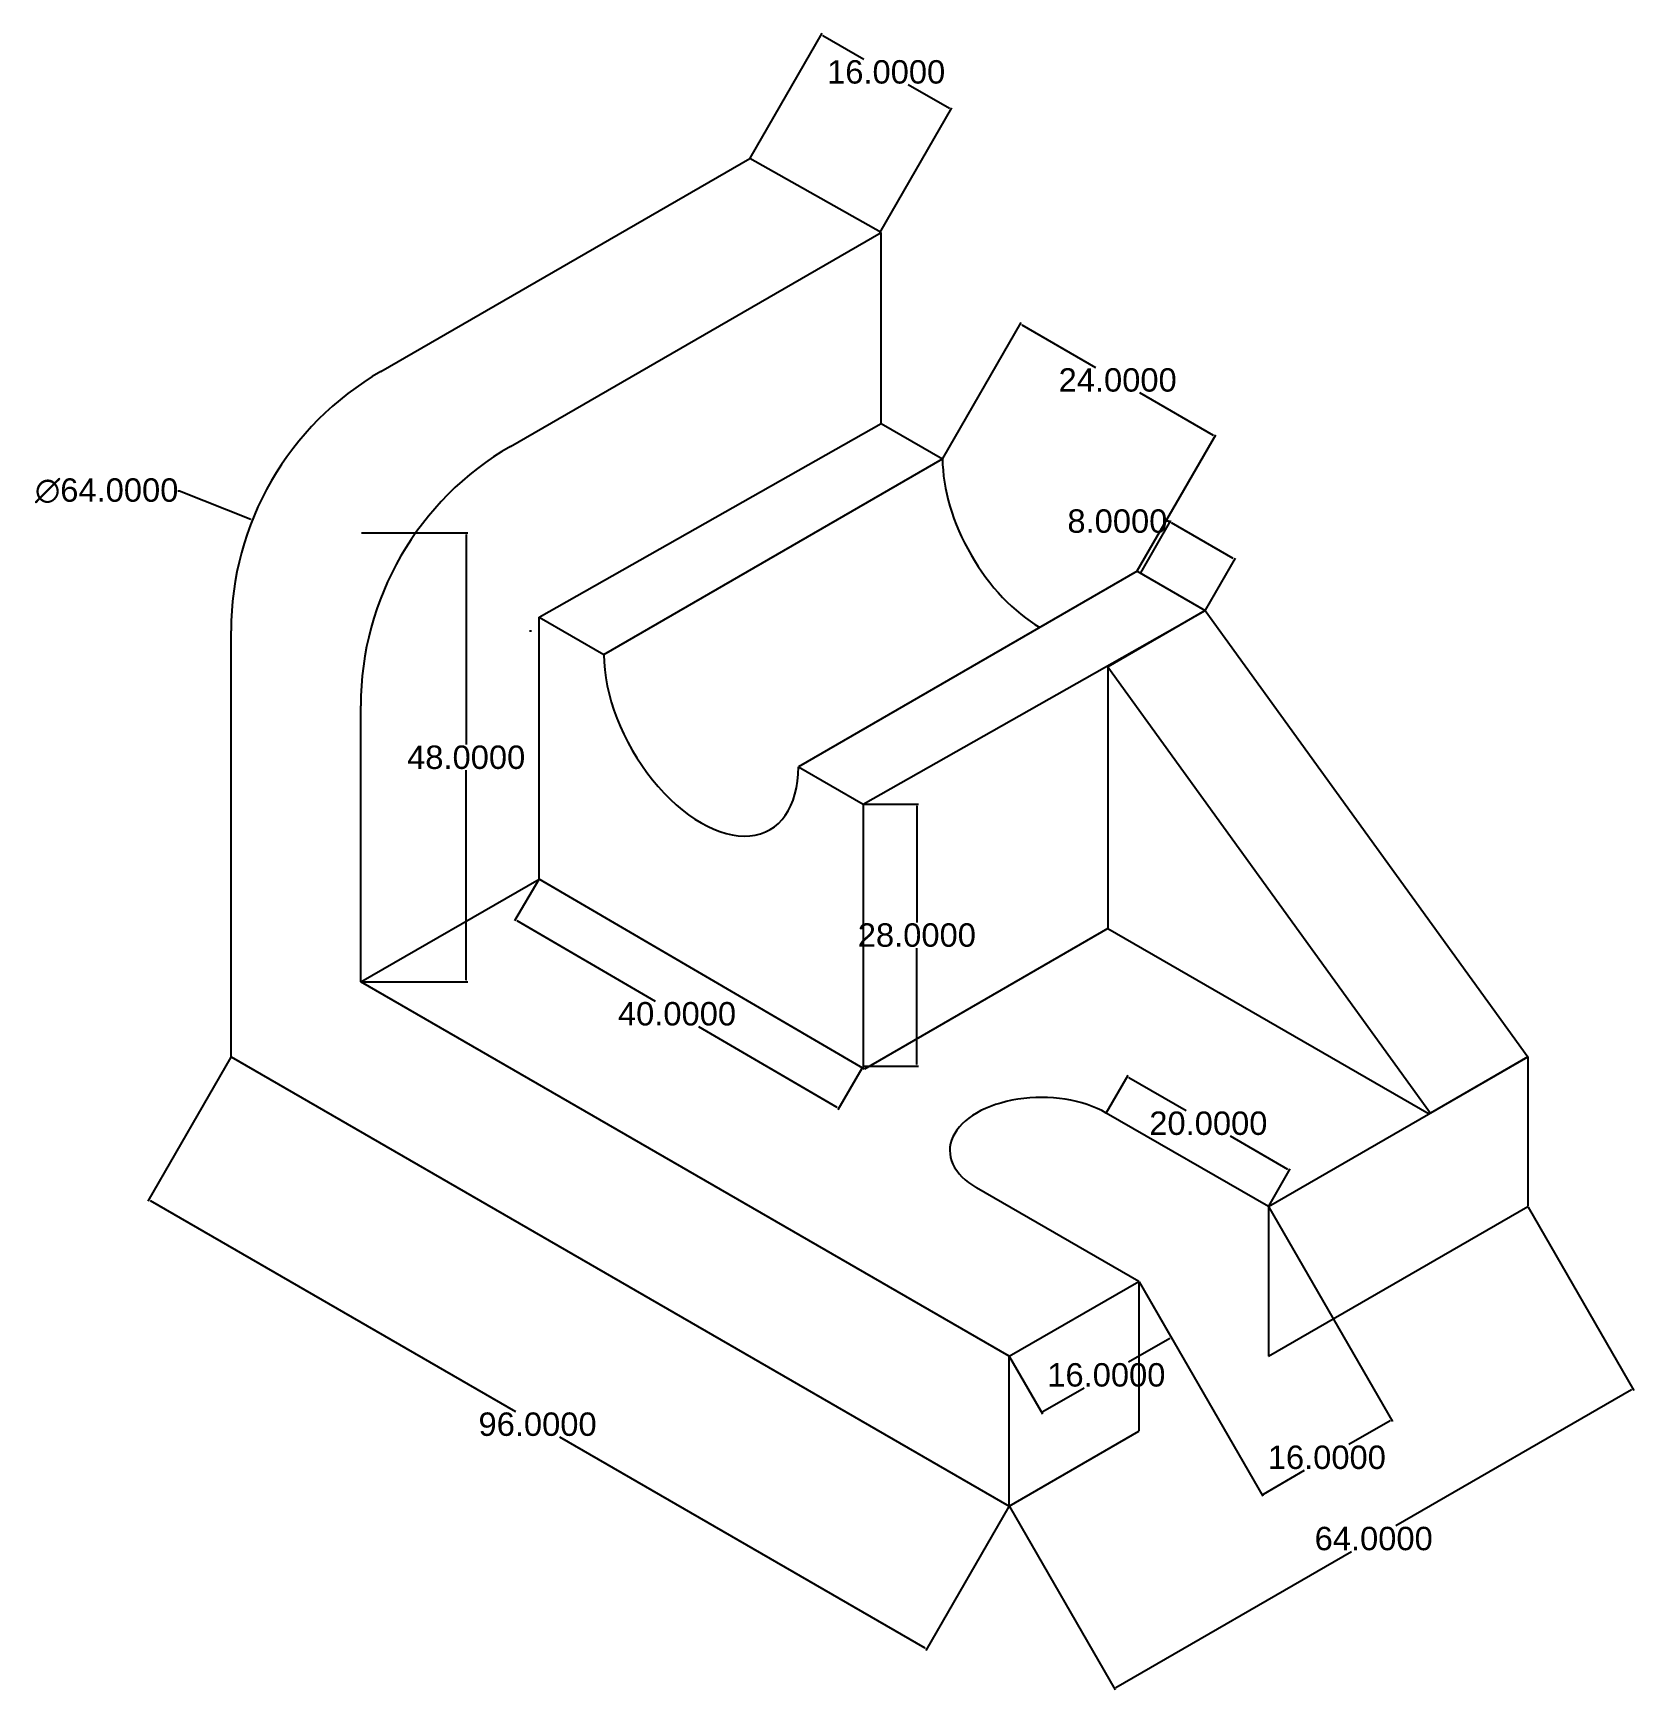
# Model space of a CAD drawing. Header units: inches. Extents: x 141 to 312, y 90 to 267.
import ezdxf

# ---------------------------------------------------------------- set-up
doc = ezdxf.new("R2010")
doc.units = ezdxf.units.IN
doc.header["$MEASUREMENT"] = 0
doc.styles.get("Standard").update_dxf_attribs({"font": 'arial.ttf'})
doc.dimstyles.get("Standard").update_dxf_attribs({"dimtxt": 2.5, "dimasz": 0.18, "dimexe": 0.18, "dimexo": 0.0625, "dimgap": 0.09, "dimtad": 0, "dimtih": 1, "dimtoh": 1, "dimdec": 4, "dimzin": 0, "dimdsep": 46, "dimtxsty": 'Standard', "dimcen": 0.09, "dimadec": 0, "dimazin": 0, "dimtfac": 1, "dimtdec": 4, "dimtofl": 0, "dimtmove": 0, "dimatfit": 3, "dimfxl": 1, "dimtolj": 1, "dimtzin": 0, "dimarcsym": 0})

# ---------------------------------------------------------------- blocks, each defined once
blk = doc.blocks.new('*D2')
at = {"color": 0, "lineweight": -2, "transparency": 16777216}
for p, q in [((217.28, 253.41), (224.99, 266.76)), ((225.05, 266.51), (229.46, 263.97)), ((238.6, 258.69), (234.19, 261.24)), ((231.14, 245.41), (238.84, 258.76))]:
    blk.add_line(p, q, dxfattribs=at)
at = {"color": 0, "transparency": 16777216}
for points in [[(225.07, 266.54), (225.04, 266.49), (224.9, 266.6)], [(238.61, 258.72), (238.58, 258.67), (238.75, 258.6)]]:
    blk.add_solid(points, dxfattribs=at)
at = {"layer": 'Defpoints', "color": 0, "transparency": 16777216}
for p in [(238.75, 258.6), (217.25, 253.36), (231.11, 245.36)]:
    blk.add_point(p, dxfattribs=at)
at = {"color": 0, "transparency": 16777216, "insert": (231.83, 262.6), "char_height": 2.5, "attachment_point": 5}
blk.add_mtext('\\A1;16.0000', dxfattribs=at)
blk = doc.blocks.new('*D3')
at = {"color": 0, "lineweight": -2, "transparency": 16777216}
for p, q in [((237.89, 221.31), (246.27, 235.83)), ((246.34, 235.59), (254.21, 231.04)), ((266.81, 223.77), (258.94, 228.31)), ((258.67, 209.31), (267.06, 223.83))]:
    blk.add_line(p, q, dxfattribs=at)
at = {"color": 0, "transparency": 16777216}
for points in [[(246.35, 235.61), (246.32, 235.56), (246.18, 235.68)], [(266.83, 223.79), (266.8, 223.74), (266.97, 223.68)]]:
    blk.add_solid(points, dxfattribs=at)
at = {"layer": 'Defpoints', "color": 0, "transparency": 16777216}
for p in [(266.97, 223.68), (237.85, 221.25), (258.64, 209.25)]:
    blk.add_point(p, dxfattribs=at)
at = {"color": 0, "transparency": 16777216, "insert": (256.57, 229.68), "char_height": 2.5, "attachment_point": 5}
blk.add_mtext('\\A1;24.0000', dxfattribs=at)
blk = doc.blocks.new('*D4')
at = {"color": 0, "lineweight": -2, "transparency": 16777216}
for p, q in [((229.44, 184.36), (235.29, 184.36)), ((235.11, 184.18), (235.11, 171.73)), ((235.11, 156.54), (235.11, 168.99)), ((229.44, 156.36), (235.29, 156.36))]:
    blk.add_line(p, q, dxfattribs=at)
at = {"color": 0, "transparency": 16777216}
for points in [[(235.08, 184.18), (235.14, 184.18), (235.11, 184.36)], [(235.08, 156.54), (235.14, 156.54), (235.11, 156.36)]]:
    blk.add_solid(points, dxfattribs=at)
at = {"layer": 'Defpoints', "color": 0, "transparency": 16777216}
for p in [(229.38, 184.36), (229.38, 156.36), (235.11, 156.36)]:
    blk.add_point(p, dxfattribs=at)
at = {"color": 0, "transparency": 16777216, "insert": (235.11, 170.36), "char_height": 2.5, "attachment_point": 5}
blk.add_mtext('\\A1;28.0000', dxfattribs=at)
blk = doc.blocks.new('*D5')
at = {"color": 0, "lineweight": -2, "transparency": 16777216}
for p, q in [((272.71, 141.31), (285.93, 118.4)), ((258.85, 133.31), (272.08, 110.4)), ((285.69, 118.46), (281.28, 115.92)), ((272.14, 110.64), (276.55, 113.19))]:
    blk.add_line(p, q, dxfattribs=at)
at = {"color": 0, "transparency": 16777216}
for points in [[(285.67, 118.49), (285.7, 118.44), (285.84, 118.55)], [(272.13, 110.67), (272.16, 110.62), (271.99, 110.55)]]:
    blk.add_solid(points, dxfattribs=at)
at = {"layer": 'Defpoints', "color": 0, "transparency": 16777216}
for p in [(272.68, 141.36), (258.82, 133.36), (285.84, 118.55)]:
    blk.add_point(p, dxfattribs=at)
at = {"color": 0, "transparency": 16777216, "insert": (278.92, 114.55), "char_height": 2.5, "attachment_point": 5}
blk.add_mtext('\\A1;16.0000', dxfattribs=at)
blk = doc.blocks.new('*D6')
at = {"color": 0, "lineweight": -2, "transparency": 16777216}
for p, q in [((300.42, 141.31), (311.73, 121.71)), ((311.49, 121.78), (286.3, 107.24)), ((245, 109.31), (256.31, 89.71)), ((256.37, 89.96), (281.56, 104.5))]:
    blk.add_line(p, q, dxfattribs=at)
at = {"color": 0, "transparency": 16777216}
for points in [[(311.47, 121.81), (311.5, 121.75), (311.64, 121.87)], [(256.36, 89.99), (256.39, 89.93), (256.22, 89.87)]]:
    blk.add_solid(points, dxfattribs=at)
at = {"layer": 'Defpoints', "color": 0, "transparency": 16777216}
for p in [(300.39, 141.36), (311.64, 121.87), (244.96, 109.36)]:
    blk.add_point(p, dxfattribs=at)
at = {"color": 0, "transparency": 16777216, "insert": (283.93, 105.87), "char_height": 2.5, "attachment_point": 5}
blk.add_mtext('\\A1;64.0000', dxfattribs=at)
blk = doc.blocks.new('*D7')
at = {"color": 0, "lineweight": -2, "transparency": 16777216}
for p, q in [((161.79, 157.31), (152.92, 141.93)), ((153.17, 142), (192.21, 119.46)), ((235.99, 94.18), (196.95, 116.72)), ((244.93, 109.31), (236.06, 93.93))]:
    blk.add_line(p, q, dxfattribs=at)
at = {"color": 0, "transparency": 16777216}
for points in [[(153.18, 142.03), (153.15, 141.97), (153.01, 142.09)], [(236.01, 94.21), (235.98, 94.15), (236.15, 94.09)]]:
    blk.add_solid(points, dxfattribs=at)
at = {"layer": 'Defpoints', "color": 0, "transparency": 16777216}
for p in [(161.83, 157.36), (244.96, 109.36), (236.15, 94.09)]:
    blk.add_point(p, dxfattribs=at)
at = {"color": 0, "transparency": 16777216, "insert": (194.58, 118.09), "char_height": 2.5, "attachment_point": 5}
blk.add_mtext('\\A1;96.0000', dxfattribs=at)
blk = doc.blocks.new('*D8')
at = {"color": 0, "lineweight": -2, "transparency": 16777216}
for p, q in [((175.75, 213.36), (187.13, 213.36)), ((186.95, 213.18), (186.95, 190.73)), ((186.95, 165.54), (186.95, 187.99)), ((175.75, 165.36), (187.13, 165.36))]:
    blk.add_line(p, q, dxfattribs=at)
at = {"color": 0, "transparency": 16777216}
for points in [[(186.92, 213.18), (186.98, 213.18), (186.95, 213.36)], [(186.92, 165.54), (186.98, 165.54), (186.95, 165.36)]]:
    blk.add_solid(points, dxfattribs=at)
at = {"layer": 'Defpoints', "color": 0, "transparency": 16777216}
for p in [(175.68, 213.36), (186.95, 213.36), (175.68, 165.36)]:
    blk.add_point(p, dxfattribs=at)
at = {"color": 0, "transparency": 16777216, "insert": (186.95, 189.36), "char_height": 2.5, "attachment_point": 5}
blk.add_mtext('\\A1;48.0000', dxfattribs=at)
blk = doc.blocks.new('*D10')
at = {"color": 0, "lineweight": -2, "transparency": 16777216}
for p, q in [((259.03, 209.1), (262.24, 214.66)), ((262, 214.6), (261.82, 214.6)), ((262.15, 214.51), (262, 214.6)), ((268.93, 210.6), (262.31, 214.42)), ((265.96, 205.1), (269.17, 210.66))]:
    blk.add_line(p, q, dxfattribs=at)
at = {"color": 0, "transparency": 16777216}
for points in [[(262.32, 214.44), (262.29, 214.39), (262.15, 214.51)], [(268.94, 210.62), (268.91, 210.57), (269.08, 210.51)]]:
    blk.add_solid(points, dxfattribs=at)
at = {"layer": 'Defpoints', "color": 0, "transparency": 16777216}
for p in [(262.15, 214.51), (259, 209.05), (265.93, 205.05)]:
    blk.add_point(p, dxfattribs=at)
at = {"color": 0, "transparency": 16777216, "insert": (256.54, 214.6), "char_height": 2.5, "attachment_point": 5}
blk.add_mtext('\\A1;8.0000', dxfattribs=at)
blk = doc.blocks.new('*D11')
at = {"color": 0, "lineweight": -2, "transparency": 16777216}
for p, q in [((156.14, 217.85), (156.32, 217.85)), ((156.32, 217.85), (163.94, 214.81)), ((193.74, 202.88), (193.92, 202.88)), ((193.83, 202.79), (193.83, 202.97))]:
    blk.add_line(p, q, dxfattribs=at)
at = {"color": 0, "transparency": 16777216}
blk.add_solid([(163.95, 214.84), (163.93, 214.78), (164.11, 214.75)], dxfattribs=at)
at = {"layer": 'Defpoints', "color": 0, "transparency": 16777216}
for p in [(164.11, 214.75), (223.55, 191.02)]:
    blk.add_point(p, dxfattribs=at)
at = {"color": 0, "transparency": 16777216, "insert": (148.53, 217.85), "char_height": 2.5, "attachment_point": 5}
blk.add_mtext('\\A1;∅64.0000', dxfattribs=at)
blk = doc.blocks.new('*D12')
at = {"color": 0, "lineweight": -2, "transparency": 16777216}
for p, q in [((194.7, 176.31), (192.12, 171.88)), ((192.36, 171.94), (207.14, 163.31)), ((226.59, 151.95), (211.82, 160.58)), ((229.24, 156.13), (226.65, 151.7))]:
    blk.add_line(p, q, dxfattribs=at)
at = {"color": 0, "transparency": 16777216}
for points in [[(192.38, 171.97), (192.35, 171.92), (192.21, 172.03)], [(226.61, 151.97), (226.58, 151.92), (226.75, 151.86)]]:
    blk.add_solid(points, dxfattribs=at)
at = {"layer": 'Defpoints', "color": 0, "transparency": 16777216}
for p in [(194.74, 176.36), (229.27, 156.18), (226.75, 151.86)]:
    blk.add_point(p, dxfattribs=at)
at = {"color": 0, "transparency": 16777216, "insert": (209.48, 161.95), "char_height": 2.5, "attachment_point": 5}
blk.add_mtext('\\A1;40.0000', dxfattribs=at)
blk = doc.blocks.new('*D13')
at = {"color": 0, "lineweight": -2, "transparency": 16777216}
for p, q in [((255.39, 151.41), (257.69, 155.41)), ((257.76, 155.16), (263.9, 151.62)), ((274.77, 145.34), (268.63, 148.88)), ((272.71, 141.41), (275.01, 145.41))]:
    blk.add_line(p, q, dxfattribs=at)
at = {"color": 0, "transparency": 16777216}
for points in [[(257.77, 155.19), (257.74, 155.13), (257.6, 155.25)], [(274.78, 145.37), (274.75, 145.31), (274.92, 145.25)]]:
    blk.add_solid(points, dxfattribs=at)
at = {"layer": 'Defpoints', "color": 0, "transparency": 16777216}
for p in [(257.6, 155.25), (255.36, 151.36), (272.68, 141.36)]:
    blk.add_point(p, dxfattribs=at)
at = {"color": 0, "transparency": 16777216, "insert": (266.26, 150.25), "char_height": 2.5, "attachment_point": 5}
blk.add_mtext('\\A1;20.0000', dxfattribs=at)
blk = doc.blocks.new('*D14')
at = {"color": 0, "lineweight": -2, "transparency": 16777216}
for p, q in [((258.85, 133.31), (262.38, 127.2)), ((262.13, 127.27), (257.72, 124.73)), ((245, 125.31), (248.52, 119.2)), ((248.58, 119.45), (252.99, 121.99))]:
    blk.add_line(p, q, dxfattribs=at)
at = {"color": 0, "transparency": 16777216}
for points in [[(262.11, 127.3), (262.14, 127.24), (262.29, 127.36)], [(248.57, 119.48), (248.6, 119.42), (248.43, 119.36)]]:
    blk.add_solid(points, dxfattribs=at)
at = {"layer": 'Defpoints', "color": 0, "transparency": 16777216}
for p in [(258.82, 133.36), (262.29, 127.36), (244.96, 125.36)]:
    blk.add_point(p, dxfattribs=at)
at = {"color": 0, "transparency": 16777216, "insert": (255.36, 123.36), "char_height": 2.5, "attachment_point": 5}
blk.add_mtext('\\A1;16.0000', dxfattribs=at)

msp = doc.modelspace()

# ---------------------------------------------------------------- linework, layer by layer
for p, q in [((177.82618, 230.5972), (217.25181, 253.3596)), ((231.28797, 245.46338), (217.25181, 253.3596)), ((191.68259, 222.5972), (231.28797, 245.46338)), ((231.28797, 225.04513), (231.28797, 245.46338)), ((194.73515, 204.3596), (231.28797, 225.04513)), ((231.28797, 225.04513), (237.85396, 221.25425)), ((201.66335, 200.3596), (237.85396, 221.25425)), ((258.63857, 209.25425), (222.44796, 188.3596)), ((258.63857, 209.25425), (265.92899, 205.04513)), ((194.73515, 176.3596), (194.73515, 204.3596)), ((194.73515, 204.3596), (201.66335, 200.3596)), ((194.73515, 204.3596), (201.66335, 200.3596)), ((229.37616, 184.3596), (265.92899, 205.04513)), ((265.92899, 205.04513), (255.53668, 199.04513)), ((265.92899, 205.04513), (300.39025, 157.3596)), ((161.82618, 157.3596), (161.82618, 202.88439)), ((255.53668, 199.04513), (289.99794, 151.3596)), ((255.53668, 199.04513), (255.53668, 171.07386)), ((175.68259, 165.3596), (175.68259, 194.88439)), ((222.44796, 188.3596), (229.37616, 184.3596)), ((229.37616, 184.3596), (229.37616, 156.12116)), ((175.68259, 165.3596), (194.73515, 176.3596)), ((229.50623, 156.04517), (194.73515, 176.3596)), ((255.53668, 171.07386), (229.50623, 156.04517)), ((255.53668, 171.07386), (289.84036, 151.26862)), ((244.96462, 125.3596), (175.68259, 165.3596)), ((161.82618, 157.3596), (244.96462, 109.3596)), ((272.67743, 141.3596), (300.39025, 157.3596)), ((300.39025, 157.3596), (289.99794, 151.3596)), ((300.39025, 157.3596), (300.39025, 141.3596)), ((272.67743, 141.3596), (255.35693, 151.3596)), ((258.82103, 133.3596), (241.50052, 143.3596)), ((272.67743, 141.3596), (272.67743, 125.3596)), ((272.67743, 125.3596), (300.39025, 141.3596)), ((244.96462, 125.3596), (258.82103, 133.3596)), ((244.96462, 125.3596), (258.82103, 133.3596)), ((258.82103, 133.3596), (258.82103, 117.3596)), ((244.96462, 109.3596), (244.96462, 125.3596)), ((244.96462, 109.3596), (258.82103, 117.3596))]:
    msp.add_line(p, q)
for centre in [(193.82618, 202.88439), (207.68259, 194.88439)]:
    msp.add_arc(centre, 32, 120, 180)
for centre, major_axis, end_param in [((248.24626, 215.25425), (7.34847, -12.72792), 5.497787144), ((212.05566, 194.3596), (7.34847, -12.72792), 7.068583471), ((248.42872, 147.3596), (-9.79796, 0), 7.068583471)]:
    msp.add_ellipse(centre, major_axis=major_axis, ratio=0.577350269, start_param=3.926990817, end_param=end_param)

# ---------------------------------------------------------------- dimensions: what is measured, and where the dimension line sits
for p1, p2, distance, picture, middle in [((217.25181, 253.3596), (231.10821, 245.3596), 15.29071, '*D2', (231.82536, 262.60174)), ((237.85396, 221.25425), (258.63857, 209.25425), 16.65516, '*D3', (256.57384, 229.67805)), ((265.92899, 205.04513), (259.00078, 209.04513), -6.30492, '*D10', (256.54063, 214.59535)), ((194.73515, 176.3596), (229.27277, 156.18157), -5.00963, '*D12', (209.47685, 161.94507)), ((161.82618, 157.3596), (244.96462, 109.3596), -17.63173, '*D7', (194.57953, 118.09007)), ((272.67743, 141.3596), (255.35693, 151.3596), -4.4929, '*D13', (266.26363, 150.25056)), ((244.96462, 109.3596), (300.39025, 141.3596), -22.50389, '*D6', (283.92938, 105.87066)), ((258.82103, 133.3596), (272.67743, 141.3596), -26.33255, '*D5', (278.91551, 114.55494)), ((244.96462, 125.3596), (258.82103, 133.3596), -6.92814, '*D14', (255.35689, 123.35966))]:
    dim = msp.add_aligned_dim(p1=p1, p2=p2, distance=distance, dimstyle='Standard')
    dim.commit()
    dim.dimension.update_dxf_attribs({"geometry": picture, "text_midpoint": middle})
dim = msp.add_diameter_dim_2p(p1=(223.54674, 191.02317), p2=(164.10563, 214.74561), dimstyle='Standard')
dim.commit()
dim.dimension.update_dxf_attribs({"geometry": '*D11', "text_midpoint": (148.53187, 217.85355), "dimtype": 163})
for base, p1, p2, picture, middle in [((186.94973, 213.3596), (175.68259, 165.3596), (175.68259, 213.3596), '*D8', (186.94973, 189.3596)), ((235.10663, 156.3596), (229.37616, 184.3596), (229.37616, 156.3596), '*D4', (235.10663, 170.3596))]:
    dim = msp.add_linear_dim(base=base, p1=p1, p2=p2, angle=90, dimstyle='Standard')
    dim.commit()
    dim.dimension.update_dxf_attribs({"geometry": picture, "text_midpoint": middle})

doc.saveas('drawing.dxf')
